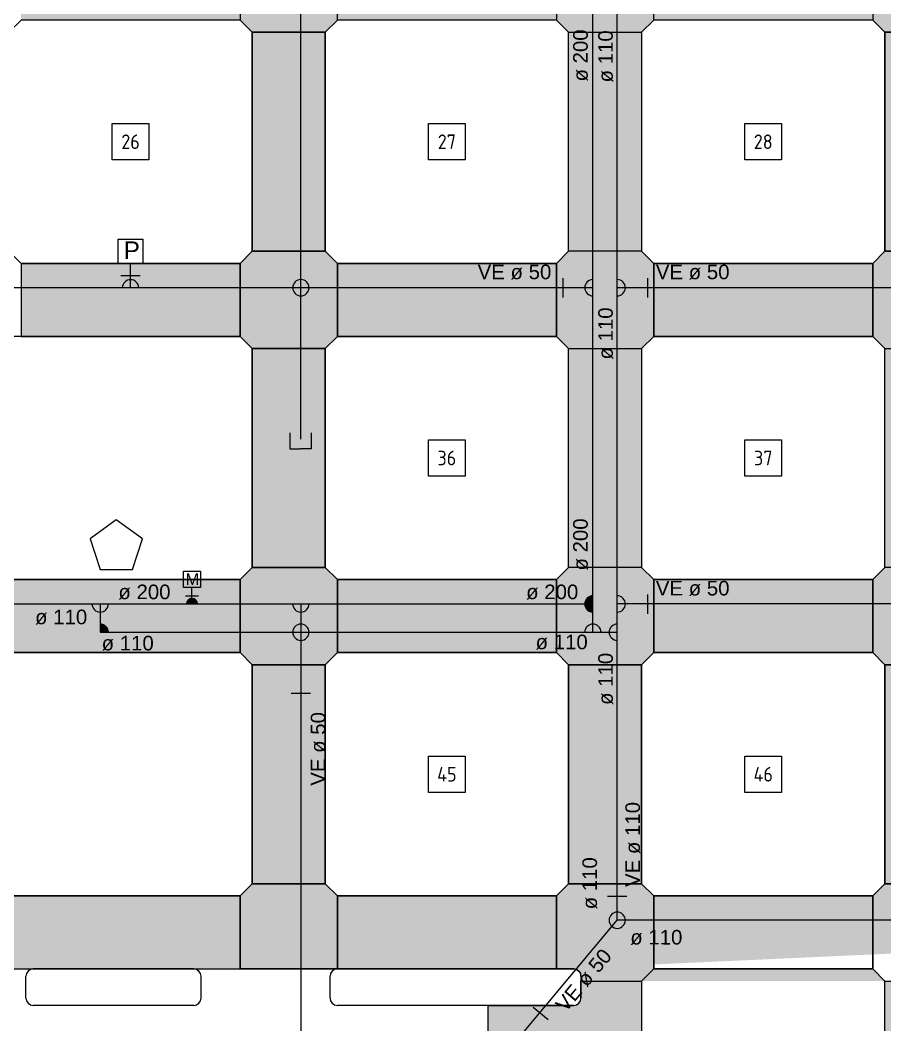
# Model space of a CAD drawing. Extents: x -48 to 13651, y -112 to 3468.
# Drawn here: x 10711.2 to 11066.6, y 1446.1 to 1859.1 of the extents above; entities that cross this region are included whole.
import ezdxf
from ezdxf.enums import TextEntityAlignment as Align

# ---------------------------------------------------------------- set-up
doc = ezdxf.new("R2010")
doc.units = 0
doc.header["$LTSCALE"] = 6
doc.header["$MEASUREMENT"] = 0
for name, color, linetype in [('01', 1, 'CONTINUOUS'), ('02', 2, 'CONTINUOUS'), ('A110', 170, 'CONTINUOUS'), ('Caño 50mm', 1, 'CONTINUOUS'), ('Caño200mm', 6, 'CONTINUOUS'), ('llaves', 3, 'CONTINUOUS'), ('MANZANAS', 7, 'CONTINUOUS'), ('NOMENCLATURA CAÑOS', 3, 'CONTINUOUS'), ('NUMERO-MANZANA', 4, 'CONTINUOUS'), ('Pavimento', 253, 'CONTINUOUS'), ('RED', 200, 'CONTINUOUS'), ('RED SEC', 150, 'CONTINUOUS')]:
    doc.layers.add(name, color=color, linetype=linetype)
doc.styles.add('DATOS', font='arial.ttf')
doc.styles.add('GEOSLAB703LTBT', font='isocp.shx', dxfattribs={"width": 0.9, "height": 8})

msp = doc.modelspace()

# ---------------------------------------------------------------- hatches: boundary and pattern name
at = {"layer": 'Pavimento'}
h = msp.add_hatch(color=256, dxfattribs=at)
h.paths.add_polyline_path([(10806.57460517155, 2024.145312384604), (10836.57460517155, 2024.145312384604), (10836.57460517155, 2114.145312384604), (10806.57460517155, 2114.145312384604)])
h.paths.add_polyline_path([(10806.57460517156, 1894.145312384607), (10836.57460517155, 1894.145312384607), (10836.57460517155, 1984.145312384602), (10806.57460517156, 1984.145312384602)])
h.paths.add_polyline_path([(10806.57460517156, 1764.145312384606), (10836.57460517155, 1764.145312384606), (10836.57460517155, 1854.145312384604), (10806.57460517156, 1854.145312384604)])
h.paths.add_polyline_path([(10806.57460517156, 1634.145312384608), (10836.57460517156, 1634.145312384608), (10836.57460517156, 1724.145312384606), (10806.57460517156, 1724.145312384606)])
h.paths.add_polyline_path([(10806.57460517156, 1504.145312384607), (10836.57460517155, 1504.145312384607), (10836.57460517155, 1594.145312384607), (10806.57460517156, 1594.145312384607)])
h = msp.add_hatch(color=256, dxfattribs=at)
h.paths.add_polyline_path([(10966.57460517155, 2024.145312384604), (10936.57460517155, 2024.145312384604), (10936.57460517155, 2114.145312384604), (10966.57460517155, 2114.145312384604)])
h.paths.add_polyline_path([(10966.57460517155, 1894.145312384607), (10936.57460517155, 1894.145312384607), (10936.57460517155, 1984.145312384604), (10966.57460517155, 1984.145312384604)])
h.paths.add_polyline_path([(10966.57460517155, 1764.145312384606), (10936.57460517155, 1764.145312384606), (10936.57460517155, 1854.145312384604), (10966.57460517155, 1854.145312384604)])
h.paths.add_polyline_path([(10966.57460517155, 1634.145312384608), (10936.57460517155, 1634.145312384608), (10936.57460517155, 1724.145312384604), (10966.57460517155, 1724.145312384604)])
h.paths.add_polyline_path([(10936.57460517156, 1504.145312384607), (10966.57460517155, 1504.145312384607), (10966.57460517155, 1594.145312384604), (10936.57460517156, 1594.145312384604)])
h = msp.add_hatch(color=256, dxfattribs=at)
h.paths.add_polyline_path([(11066.57460517156, 1114.145312384607), (11096.57460517156, 1114.145312384607), (11096.57460517156, 1204.145312384607), (11066.57460517156, 1204.145312384607)])
h.paths.add_polyline_path([(11066.57460517156, 1244.145312384607), (11096.57460517155, 1244.145312384607), (11096.57460517155, 1334.145312384604), (11066.57460517156, 1334.145312384604)])
h.paths.add_polyline_path([(11066.57460517156, 1374.145312384607), (11096.57460517155, 1374.145312384607), (11096.57460517155, 1464.145312384604), (11066.57460517156, 1464.145312384604)])
h.paths.add_polyline_path([(11066.57460517155, 1504.145312384604), (11096.57460517156, 1504.145312384604), (11096.57460517156, 1594.145312384607), (11066.57460517155, 1594.145312384607)])
h.paths.add_polyline_path([(11066.57460517156, 1634.145312384607), (11096.57460517155, 1634.145312384607), (11096.57460517155, 1724.145312384604), (11066.57460517156, 1724.145312384604)])
h.paths.add_polyline_path([(11066.57460517155, 1764.145312384605), (11096.57460517156, 1764.145312384605), (11096.57460517156, 1854.145312384607), (11066.57460517155, 1854.145312384607)])
h.paths.add_polyline_path([(11066.57460517155, 1894.145312384607), (11096.57460517155, 1894.145312384607), (11096.57460517155, 1984.145312384603), (11066.57460517155, 1984.145312384603)])
h.paths.add_polyline_path([(11066.57460517155, 2024.145312384604), (11096.57460517155, 2024.145312384604), (11096.57460517155, 2114.145312384604), (11066.57460517155, 2114.145312384604)])
h = msp.add_hatch(color=256, dxfattribs=at)
h.paths.add_polyline_path([(10711.57460517155, 1859.145312384606), (10801.57460517155, 1859.145312384606), (10801.57460517155, 1889.145312384606), (10711.57460517155, 1889.145312384607)])
h.paths.add_polyline_path([(10841.57460517156, 1859.145312384607), (10841.57460517156, 1889.145312384607), (10836.57460517156, 1894.145312384607), (10806.57460517156, 1894.145312384607), (10801.57460517156, 1889.145312384607), (10801.57460517156, 1859.145312384607), (10806.57460517156, 1854.145312384607), (10836.57460517156, 1854.145312384607)])
h.paths.add_polyline_path([(10841.57460517155, 1859.145312384606), (10931.57460517155, 1859.145312384606), (10931.57460517155, 1889.145312384606), (10841.57460517155, 1889.145312384606)])
h.paths.add_polyline_path([(10971.57460517155, 1859.145312384607), (10971.57460517155, 1889.145312384607), (10966.57460517155, 1894.145312384607), (10936.57460517155, 1894.145312384607), (10931.57460517155, 1889.145312384607), (10931.57460517155, 1859.145312384607), (10936.57460517155, 1854.145312384607), (10966.57460517155, 1854.145312384607)])
h.paths.add_polyline_path([(10971.57460517155, 1859.145312384606), (11061.57460517155, 1859.145312384606), (11061.57460517155, 1889.145312384606), (10971.57460517155, 1889.145312384606)])
h.paths.add_polyline_path([(11101.57460517155, 1859.145312384607), (11101.57460517155, 1889.145312384607), (11096.57460517155, 1894.145312384607), (11066.57460517155, 1894.145312384607), (11061.57460517155, 1889.145312384606), (11061.57460517155, 1859.145312384607), (11066.57460517155, 1854.145312384607), (11096.57460517155, 1854.145312384607)])
h.paths.add_polyline_path([(11101.57460517155, 1859.145312384605), (11191.57460517155, 1859.145312384605), (11191.57460517155, 1889.145312384605), (11101.57460517155, 1889.145312384606)])
h.paths.add_polyline_path([(11231.57460517155, 1859.145312384607), (11231.57460517155, 1889.145312384607), (11226.57460517155, 1894.145312384607), (11196.57460517155, 1894.145312384607), (11191.57460517155, 1889.145312384607), (11191.57460517155, 1859.145312384607), (11196.57460517155, 1854.145312384607), (11226.57460517155, 1854.145312384607)])
h.paths.add_polyline_path([(11231.57460517155, 1859.145312384606), (11321.57460517155, 1859.145312384606), (11321.57460517155, 1889.145312384606), (11231.57460517155, 1889.145312384606)])
h.paths.add_polyline_path([(11361.57460517155, 1859.145312384607), (11361.57460517155, 1889.145312384607), (11356.57460517155, 1894.145312384607), (11326.57460517155, 1894.145312384607), (11321.57460517155, 1889.145312384606), (11321.57460517155, 1859.145312384607), (11326.57460517155, 1854.145312384607), (11356.57460517155, 1854.145312384607)])
h.paths.add_polyline_path([(11361.57460517155, 1859.145312384605), (11451.57460517155, 1859.145312384605), (11451.57460517155, 1889.145312384605), (11361.57460517155, 1889.145312384606)])
h.paths.add_polyline_path([(11491.57460517155, 1859.145312384607), (11491.57460517155, 1889.145312384607), (11486.57460517155, 1894.145312384607), (11456.57460517155, 1894.145312384607), (11451.57460517155, 1889.145312384606), (11451.57460517155, 1859.145312384607), (11456.57460517155, 1854.145312384607), (11486.57460517155, 1854.145312384607)])
h.paths.add_polyline_path([(11491.57460517155, 1859.145312384605), (11581.57460517155, 1859.145312384605), (11581.57460517155, 1889.145312384605), (11491.57460517155, 1889.145312384606)])
h.paths.add_polyline_path([(11621.57460517156, 1859.145312384607), (11621.57460517156, 1889.145312384607), (11616.57460517156, 1894.145312384607), (11586.57460517156, 1894.145312384607), (11581.57460517156, 1889.145312384606), (11581.57460517156, 1859.145312384607), (11586.57460517156, 1854.145312384607), (11616.57460517156, 1854.145312384607)])
h = msp.add_hatch(color=256, dxfattribs=at)
h.paths.add_polyline_path([(11621.57460517156, 1729.145312384605), (11621.57460517156, 1759.145312384606), (11616.57460517156, 1764.145312384606), (11586.57460517156, 1764.145312384606), (11581.57460517156, 1759.145312384605), (11581.57460517156, 1729.145312384606), (11586.57460517156, 1724.145312384606), (11616.57460517156, 1724.145312384605)])
h.paths.add_polyline_path([(11491.57460517155, 1729.145312384604), (11581.57460517155, 1729.145312384604), (11581.57460517155, 1759.145312384604), (11491.57460517155, 1759.145312384604)])
h.paths.add_polyline_path([(11491.57460517155, 1729.145312384605), (11491.57460517155, 1759.145312384606), (11486.57460517155, 1764.145312384606), (11456.57460517155, 1764.145312384606), (11451.57460517155, 1759.145312384605), (11451.57460517155, 1729.145312384606), (11456.57460517155, 1724.145312384606), (11486.57460517155, 1724.145312384605)])
h.paths.add_polyline_path([(11361.57460517155, 1729.145312384604), (11451.57460517155, 1729.145312384604), (11451.57460517155, 1759.145312384604), (11361.57460517155, 1759.145312384604)])
h.paths.add_polyline_path([(11361.57460517155, 1729.145312384605), (11361.57460517155, 1759.145312384606), (11356.57460517155, 1764.145312384606), (11326.57460517155, 1764.145312384606), (11321.57460517155, 1759.145312384605), (11321.57460517155, 1729.145312384606), (11326.57460517155, 1724.145312384606), (11356.57460517155, 1724.145312384605)])
h.paths.add_polyline_path([(11231.57460517155, 1729.145312384604), (11321.57460517155, 1729.145312384604), (11321.57460517155, 1759.145312384604), (11231.57460517155, 1759.145312384605)])
h.paths.add_polyline_path([(11231.57460517155, 1729.145312384606), (11231.57460517155, 1759.145312384606), (11226.57460517155, 1764.145312384606), (11196.57460517155, 1764.145312384606), (11191.57460517155, 1759.145312384605), (11191.57460517155, 1729.145312384606), (11196.57460517155, 1724.145312384606), (11226.57460517155, 1724.145312384606)])
h.paths.add_polyline_path([(11101.57460517155, 1729.145312384604), (11191.57460517155, 1729.145312384604), (11191.57460517155, 1759.145312384604), (11101.57460517155, 1759.145312384604)])
h.paths.add_polyline_path([(11101.57460517155, 1729.145312384605), (11101.57460517155, 1759.145312384606), (11096.57460517155, 1764.145312384606), (11066.57460517155, 1764.145312384606), (11061.57460517155, 1759.145312384605), (11061.57460517155, 1729.145312384606), (11066.57460517155, 1724.145312384606), (11096.57460517155, 1724.145312384605)])
h.paths.add_polyline_path([(10971.57460517155, 1729.145312384604), (11061.57460517155, 1729.145312384604), (11061.57460517155, 1759.145312384604), (10971.57460517155, 1759.145312384605)])
h.paths.add_polyline_path([(10971.57460517155, 1729.145312384606), (10971.57460517155, 1759.145312384606), (10966.57460517155, 1764.145312384606), (10936.57460517155, 1764.145312384606), (10931.57460517155, 1759.145312384605), (10931.57460517155, 1729.145312384606), (10936.57460517155, 1724.145312384606), (10966.57460517155, 1724.145312384606)])
h.paths.add_polyline_path([(10841.57460517155, 1729.145312384604), (10931.57460517155, 1729.145312384604), (10931.57460517155, 1759.145312384604), (10841.57460517155, 1759.145312384605)])
h.paths.add_polyline_path([(10841.57460517156, 1729.145312384606), (10841.57460517156, 1759.145312384606), (10836.57460517156, 1764.145312384606), (10806.57460517156, 1764.145312384606), (10801.57460517156, 1759.145312384605), (10801.57460517156, 1729.145312384606), (10806.57460517156, 1724.145312384606), (10836.57460517156, 1724.145312384606)])
h.paths.add_polyline_path([(10711.57460517155, 1729.145312384605), (10801.57460517155, 1729.145312384605), (10801.57460517155, 1759.145312384605), (10711.57460517155, 1759.145312384605)])
h = msp.add_hatch(color=256, dxfattribs=at)
h.paths.add_polyline_path([(10581.57460517155, 1599.145312384605), (10801.57460517156, 1599.145312384606), (10801.57460517156, 1629.145312384606), (10581.57460517155, 1629.145312384605)])
h.paths.add_polyline_path([(10841.57460517156, 1599.145312384607), (10841.57460517156, 1629.145312384608), (10836.57460517156, 1634.145312384608), (10806.57460517156, 1634.145312384608), (10801.57460517156, 1629.145312384607), (10801.57460517156, 1599.145312384608), (10806.57460517156, 1594.145312384608), (10836.57460517156, 1594.145312384607)])
h.paths.add_polyline_path([(10841.57460517156, 1599.145312384606), (10931.57460517156, 1599.145312384606), (10931.57460517156, 1629.145312384606), (10841.57460517156, 1629.145312384606)])
h.paths.add_polyline_path([(10971.57460517156, 1599.145312384607), (10971.57460517156, 1629.145312384608), (10966.57460517156, 1634.145312384608), (10936.57460517156, 1634.145312384608), (10931.57460517156, 1629.145312384607), (10931.57460517156, 1599.145312384608), (10936.57460517156, 1594.145312384608), (10966.57460517156, 1594.145312384607)])
h.paths.add_polyline_path([(10971.57460517155, 1599.145312384606), (11061.57460517155, 1599.145312384606), (11061.57460517155, 1629.145312384606), (10971.57460517155, 1629.145312384606)])
h.paths.add_polyline_path([(11101.57460517156, 1599.145312384607), (11101.57460517156, 1629.145312384607), (11096.57460517156, 1634.145312384607), (11066.57460517156, 1634.145312384607), (11061.57460517156, 1629.145312384606), (11061.57460517156, 1599.145312384607), (11066.57460517156, 1594.145312384607), (11096.57460517156, 1594.145312384607)])
h.paths.add_polyline_path([(11101.57460517155, 1599.145312384605), (11191.57460517155, 1599.145312384605), (11191.57460517155, 1629.145312384605), (11101.57460517155, 1629.145312384606)])
h.paths.add_polyline_path([(11231.57460517156, 1599.145312384607), (11231.57460517156, 1629.145312384608), (11226.57460517156, 1634.145312384608), (11196.57460517156, 1634.145312384608), (11191.57460517156, 1629.145312384607), (11191.57460517156, 1599.145312384608), (11196.57460517156, 1594.145312384608), (11226.57460517156, 1594.145312384607)])
h.paths.add_polyline_path([(11231.57460517155, 1599.145312384606), (11321.57460517155, 1599.145312384606), (11321.57460517155, 1629.145312384606), (11231.57460517155, 1629.145312384606)])
h.paths.add_polyline_path([(11361.57460517156, 1599.145312384607), (11361.57460517156, 1629.145312384607), (11356.57460517156, 1634.145312384607), (11326.57460517156, 1634.145312384607), (11321.57460517156, 1629.145312384606), (11321.57460517156, 1599.145312384607), (11326.57460517156, 1594.145312384607), (11356.57460517156, 1594.145312384607)])
h.paths.add_polyline_path([(11361.57460517155, 1599.145312384605), (11451.57460517155, 1599.145312384605), (11451.57460517155, 1629.145312384605), (11361.57460517155, 1629.145312384606)])
h.paths.add_polyline_path([(11491.57460517156, 1599.145312384607), (11491.57460517156, 1629.145312384607), (11486.57460517156, 1634.145312384607), (11456.57460517156, 1634.145312384607), (11451.57460517156, 1629.145312384606), (11451.57460517156, 1599.145312384607), (11456.57460517156, 1594.145312384607), (11486.57460517156, 1594.145312384607)])
h.paths.add_polyline_path([(11491.57460517155, 1599.145312384605), (11581.57460517155, 1599.145312384605), (11581.57460517155, 1629.145312384605), (11491.57460517155, 1629.145312384606)])
h.paths.add_polyline_path([(11621.57460517156, 1599.145312384607), (11621.57460517156, 1629.145312384607), (11616.57460517156, 1634.145312384607), (11586.57460517156, 1634.145312384607), (11581.57460517156, 1629.145312384606), (11581.57460517156, 1599.145312384607), (11586.57460517156, 1594.145312384607), (11616.57460517156, 1594.145312384607)])
h.paths.add_polyline_path([(11621.57460517156, 1599.145312384605), (11711.57460517156, 1599.145312384605), (11711.57460517156, 1629.145312384605), (11621.57460517156, 1629.145312384606)])
h.paths.add_polyline_path([(11751.57460517156, 1599.145312384606), (11751.57460517156, 1629.145312384606), (11746.57460517156, 1634.145312384606), (11716.57460517156, 1634.145312384606), (11711.57460517156, 1629.145312384605), (11711.57460517156, 1599.145312384606), (11716.57460517156, 1594.145312384606), (11746.57460517156, 1594.145312384606)])
h = msp.add_hatch(color=256, dxfattribs=at)
h.paths.add_polyline_path([(11620.11784306626, 1500.602074489901), (11616.57460517156, 1504.145312384607), (11586.57460517156, 1504.145312384607), (11581.57460517156, 1499.145312384606), (11581.57460517156, 1469.145312384607), (11585.39577983098, 1464.286261981858), (11611.2732846767, 1464.145312384607)])
edge = h.paths.add_edge_path()
edge.add_line((10971.57460517155, 1499.145312384607), (10966.57460517155, 1504.145312384607))
edge.add_line((10966.57460517155, 1504.145312384607), (10936.57460517155, 1504.145312384607))
edge.add_line((10936.57460517155, 1504.145312384607), (10931.57460517155, 1499.145312384607))
edge.add_line((10931.57460517155, 1499.145312384607), (10931.57460517155, 1469.145312384605))
edge.add_line((10931.57460517155, 1469.145312384605), (10938.67460517155, 1469.145312384605))
edge.add_arc((10938.67460517155, 1466.145312384605), 3, 0, 90, ccw=False)
edge.add_line((10941.67460517155, 1466.145312384605), (10941.67460517155, 1464.145312384607))
edge.add_line((10941.67460517155, 1464.145312384607), (10966.57460517155, 1464.145312384607))
edge.add_line((10966.57460517155, 1464.145312384607), (10971.57460517155, 1469.145312384607))
edge.add_line((10971.57460517155, 1469.145312384607), (10971.57460517155, 1499.145312384607))
h.paths.add_polyline_path([(10841.57460517156, 1499.145312384607), (10836.57460517156, 1504.145312384607), (10806.57460517156, 1504.145312384607), (10801.57460517156, 1499.145312384607), (10801.57460517156, 1469.145312384606), (10841.57460517156, 1469.145312384604)])
h.paths.add_polyline_path([(10581.57460517155, 1469.145312384606), (10801.57460517155, 1469.145312384606), (10801.57460517155, 1499.145312384606), (10581.57460517155, 1499.145312384607)])
h.paths.add_polyline_path([(10581.57460517155, 1499.145312384608), (10576.57460517155, 1504.145312384608), (10546.57460517155, 1504.145312384608), (10541.57460517155, 1499.145312384607), (10541.57460517155, 1469.145312384604), (10581.57460517155, 1469.145312384604)])
h.paths.add_polyline_path([(10451.57460517155, 1469.145312384607), (10541.57460517155, 1469.145312384607), (10541.57460517155, 1499.145312384605), (10451.57460517155, 1499.145312384605)])
edge = h.paths.add_edge_path()
edge.add_line((10451.57460517155, 1469.145312384607), (10451.57460517155, 1499.145312384607))
edge.add_line((10451.57460517155, 1499.145312384607), (10446.57460517155, 1504.145312384607))
edge.add_line((10446.57460517155, 1504.145312384607), (10416.57460517155, 1504.145312384607))
edge.add_line((10416.57460517155, 1504.145312384607), (10411.57460517155, 1499.145312384607))
edge.add_line((10411.57460517155, 1499.145312384607), (10411.57460517155, 1469.145312384607))
h = msp.add_hatch(color=256, dxfattribs=at)
h.paths.add_polyline_path([(11491.57460517155, 1469.145312384605), (11581.57460517155, 1469.145312384605), (11581.57460517155, 1499.145312384605), (11491.57460517155, 1499.145312384606)], flags=16)
h.paths.add_polyline_path([(11491.57460517155, 1469.145312384607), (11491.57460517155, 1499.145312384607), (11486.57460517155, 1504.145312384607), (11456.57460517155, 1504.145312384607), (11451.57460517155, 1499.145312384606), (11451.57460517155, 1469.145312384607), (11456.57460517155, 1464.145312384607), (11486.57460517155, 1464.145312384607)], flags=16)
h.paths.add_polyline_path([(11361.57460517155, 1469.145312384605), (11451.57460517155, 1469.145312384605), (11451.57460517155, 1499.145312384605), (11361.57460517155, 1499.145312384606)], flags=16)
h.paths.add_polyline_path([(11361.57460517155, 1469.145312384607), (11361.57460517155, 1499.145312384607), (11356.57460517155, 1504.145312384607), (11326.57460517155, 1504.145312384607), (11321.57460517155, 1499.145312384606), (11321.57460517155, 1469.145312384607), (11326.57460517155, 1464.145312384607), (11356.57460517155, 1464.145312384607)], flags=16)
h.paths.add_polyline_path([(11231.57460517155, 1469.145312384606), (11321.57460517155, 1469.145312384606), (11321.57460517155, 1499.145312384606), (11231.57460517155, 1499.145312384606)], flags=16)
h.paths.add_polyline_path([(11231.57460517155, 1469.145312384607), (11231.57460517155, 1499.145312384607), (11226.57460517155, 1504.145312384607), (11196.57460517155, 1504.145312384607), (11191.57460517155, 1499.145312384607), (11191.57460517155, 1469.145312384607), (11196.57460517155, 1464.145312384607), (11226.57460517155, 1464.145312384607)], flags=16)
h.paths.add_polyline_path([(11101.57460517155, 1469.145312384605), (11191.57460517155, 1469.145312384605), (11191.57460517155, 1499.145312384605), (11101.57460517155, 1499.145312384606)], flags=16)
h.paths.add_polyline_path([(11101.57460517155, 1469.145312384607), (11101.57460517155, 1499.145312384607), (11096.57460517155, 1504.145312384607), (11066.57460517155, 1504.145312384607), (11061.57460517155, 1499.145312384606), (11061.57460517155, 1469.145312384607), (11066.57460517155, 1464.145312384607), (11096.57460517155, 1464.145312384607)], flags=16)
h.paths.add_polyline_path([(10971.57460517155, 1469.145312384606), (11061.57460517155, 1469.145312384606), (11061.57460517155, 1499.145312384606), (10971.57460517155, 1499.145312384606)], flags=17)
h.paths.add_polyline_path([(10841.57460517155, 1469.145312384606), (10931.57460517155, 1469.145312384606), (10931.57460517155, 1499.145312384606), (10841.57460517155, 1499.145312384606)])
edge = h.paths.add_edge_path()
edge.add_line((11620.11784306626, 1500.602074489901), (11616.57460517156, 1504.145312384607))
edge.add_line((11616.57460517156, 1504.145312384607), (11586.57460517156, 1504.145312384607))
edge.add_line((11586.57460517156, 1504.145312384607), (11581.57460517156, 1499.145312384606))
edge.add_line((11581.57460517156, 1499.145312384606), (11581.57460517156, 1469.145312384607))
edge.add_line((11581.57460517156, 1469.145312384607), (11585.39577983098, 1464.286261981858))
edge.add_line((11585.39577983098, 1464.286261981858), (11611.2732846767, 1464.145312384607))
edge.add_line((10941.67460517155, 1464.145312384607), (10966.57460517155, 1464.145312384607))
edge.add_line((10966.57460517155, 1464.145312384607), (10971.57460517155, 1469.145312384607))
edge.add_line((10971.57460517155, 1469.145312384607), (10971.57460517155, 1499.145312384607))
edge.add_line((10971.57460517155, 1499.145312384607), (10966.57460517155, 1504.145312384607))
edge.add_line((10966.57460517155, 1504.145312384607), (10936.57460517155, 1504.145312384607))
edge.add_line((10936.57460517155, 1504.145312384607), (10931.57460517155, 1499.145312384607))
edge.add_line((10931.57460517155, 1499.145312384607), (10931.57460517155, 1469.145312384607))
h = msp.add_hatch(color=256, dxfattribs=at)
edge = h.paths.add_edge_path()
edge.add_line((10925.17460517155, 1434.145312384604), (10908.57460517155, 1434.145312384605))
edge.add_line((10908.57460517155, 1434.145312384605), (10903.57460517155, 1439.145312384605))
edge.add_line((10903.57460517155, 1439.145312384605), (10903.57460517155, 1454.145312384604))
edge.add_line((10903.57460517155, 1454.145312384604), (10938.67460517155, 1454.145312384605))
edge.add_arc((10938.67460517155, 1457.145312384605), 3, 270, 360)
edge.add_line((10941.67460517155, 1457.145312384605), (10941.67460517155, 1464.145312384607))
edge.add_line((10941.67460517155, 1464.145312384607), (10966.57460517155, 1464.145312384604))
edge.add_line((10966.57460517155, 1464.145312384604), (10966.57460517155, 1374.145312384604))
edge.add_line((10966.57460517155, 1374.145312384604), (10941.67460517155, 1374.145312384604))
edge.add_line((10941.67460517155, 1374.145312384604), (10941.67460517155, 1436.145312384604))
edge.add_arc((10938.67460517155, 1436.145312384604), 3, 0, 90)
edge.add_line((10938.67460517155, 1439.145312384604), (10928.17460517155, 1439.145312384605))
edge.add_arc((10928.17460517155, 1436.145312384605), 2.999999999999773, 90, 180.0000000000043)
edge.add_line((10925.17460517155, 1436.145312384605), (10925.17460517155, 1434.145312384604))
edge.add_line((10925.17460517155, 1434.145312384604), (10908.57460517155, 1434.145312384604))
edge.add_line((10908.57460517155, 1434.145312384604), (10925.17460517155, 1434.145312384604))
at = {"layer": 'RED SEC'}
h = msp.add_hatch(color=256, dxfattribs=at)
edge = h.paths.add_edge_path()
edge.add_line((10753.22320457509, 1749.092031668498), (10759.92600576802, 1749.092031668498))
edge.add_arc((10756.57460517155, 1749.092031668498), 3.351400596468011, 360, 540)
h = msp.add_hatch(color=256, dxfattribs=at)
edge = h.paths.add_edge_path()
edge.add_line((10826.57460517155, 1752.496712981072), (10826.57460517155, 1745.793911788136))
edge.add_arc((10826.57460517155, 1749.145312384604), 3.351400596468011, 89.99999999993781, 269.9999999999378, ccw=False)
h = msp.add_hatch(color=256, dxfattribs=at)
edge = h.paths.add_edge_path()
edge.add_line((10826.57460517155, 1752.496712981072), (10826.57460517155, 1745.793911788136))
edge.add_arc((10826.57460517155, 1749.145312384604), 3.351400596468011, 270.0000000000622, 450.0000000000622)
h = msp.add_hatch(color=256, dxfattribs=at)
edge = h.paths.add_edge_path()
edge.add_line((10946.57460517155, 1752.496712981071), (10946.57460517155, 1745.793911788135))
edge.add_arc((10946.57460517155, 1749.145312384603), 3.351400596468011, 89.99999999993781, 269.9999999999378, ccw=False)
h = msp.add_hatch(color=256, dxfattribs=at)
edge = h.paths.add_edge_path()
edge.add_line((10956.57460517155, 1752.496712981072), (10956.57460517156, 1745.793911788136))
edge.add_arc((10956.57460517155, 1749.145312384604), 3.351400596468011, 270.0000000000622, 450.0000000000622)
h = msp.add_hatch(color=256, dxfattribs=at)
edge = h.paths.add_edge_path()
edge.add_line((10747.44713552373, 1619.145312384608), (10740.7443343308, 1619.1453123846))
edge.add_arc((10744.09573492726, 1619.145312384604), 3.351400596468011, 180.0000000000622, 360.0000000000622)
h = msp.add_hatch(color=256, dxfattribs=at)
edge = h.paths.add_edge_path()
edge.add_line((10779.54955504545, 1619.145312384604), (10784.07394585068, 1619.145312384604))
edge.add_arc((10781.81175044806, 1619.145312384604), 2.262195402615907, 360, 540)
h = msp.add_hatch(color=256, dxfattribs=at)
edge = h.paths.add_edge_path()
edge.add_line((10829.92600576802, 1619.145312384608), (10823.22320457509, 1619.1453123846))
edge.add_arc((10826.57460517155, 1619.145312384604), 3.351400596468011, 180.0000000000622, 360.0000000000622)
h = msp.add_hatch(color=256, dxfattribs=at)
edge = h.paths.add_edge_path()
edge.add_line((10943.22320457508, 1619.145312384603), (10946.57460517155, 1619.145312384603))
edge.add_line((10946.57460517155, 1619.145312384603), (10946.57460517156, 1622.49671298107))
edge.add_arc((10946.57460517155, 1619.145312384602), 3.351400596468011, 90, 180.0000000000428)
h = msp.add_hatch(color=256, dxfattribs=at)
edge = h.paths.add_edge_path()
edge.add_line((10943.22320457508, 1619.145312384604), (10946.57460517155, 1619.145312384604))
edge.add_line((10946.57460517155, 1619.145312384604), (10946.57460517156, 1615.793911788137))
edge.add_arc((10946.57460517155, 1619.145312384605), 3.351400596468011, 179.9999999999572, 270, ccw=False)
h = msp.add_hatch(color=256, dxfattribs=at)
edge = h.paths.add_edge_path()
edge.add_line((10956.57460517155, 1622.496712981071), (10956.57460517156, 1615.793911788135))
edge.add_arc((10956.57460517155, 1619.145312384603), 3.351400596468011, 270.0000000000622, 450.0000000000622)
h = msp.add_hatch(color=256, dxfattribs=at)
edge = h.paths.add_edge_path()
edge.add_line((10744.09573492726, 1607.532296739036), (10747.44713552373, 1607.532296739036))
edge.add_arc((10744.09573492726, 1607.532296739036), 3.351400596468011, 359.9999999999378, 450)
edge.add_line((10744.09573492726, 1610.883697335504), (10744.09573492726, 1607.532296739036))
h = msp.add_hatch(color=256, dxfattribs=at)
edge = h.paths.add_edge_path()
edge.add_line((10826.57460517156, 1610.883697335504), (10826.57460517155, 1604.180896142568))
edge.add_arc((10826.57460517155, 1607.532296739036), 3.351400596468011, 89.99999999993781, 269.9999999999378, ccw=False)
h = msp.add_hatch(color=256, dxfattribs=at)
edge = h.paths.add_edge_path()
edge.add_line((10826.57460517155, 1610.883697335504), (10826.57460517156, 1604.180896142568))
edge.add_arc((10826.57460517155, 1607.532296739036), 3.351400596468011, 270.0000000000622, 450.0000000000622)
h = msp.add_hatch(color=256, dxfattribs=at)
edge = h.paths.add_edge_path()
edge.add_line((10949.92600576802, 1607.532296739031), (10943.22320457508, 1607.532296739038))
edge.add_arc((10946.57460517155, 1607.532296739035), 3.351400596468011, -6.218670023372397e-11, 179.9999999999378, ccw=False)
h = msp.add_hatch(color=256, dxfattribs=at)
edge = h.paths.add_edge_path()
edge.add_line((10956.57460517156, 1610.883697335504), (10956.57460517155, 1604.180896142568))
edge.add_arc((10956.57460517155, 1607.532296739036), 3.351400596468011, 89.99999999993781, 269.9999999999378, ccw=False)
h = msp.add_hatch(color=256, dxfattribs=at)
edge = h.paths.add_edge_path()
edge.add_line((10956.57460517156, 1492.496712981069), (10956.57460517155, 1485.793911788133))
edge.add_arc((10956.57460517155, 1489.145312384601), 3.351400596468011, 89.99999999993781, 269.9999999999378, ccw=False)
h = msp.add_hatch(color=256, dxfattribs=at)
edge = h.paths.add_edge_path()
edge.add_line((10956.57460517155, 1492.496712981069), (10956.57460517156, 1485.793911788133))
edge.add_arc((10956.57460517155, 1489.145312384601), 3.351400596468011, 270.0000000000622, 450.0000000000622)

# ---------------------------------------------------------------- linework, layer by layer
at = {"layer": '01'}
msp.add_lwpolyline([(10751.46633913263, 1769.148999093442), (10761.68287121048, 1769.148999093442), (10761.68287121048, 1759.11295884781), (10751.46633913263, 1759.11295884781)], close=True, dxfattribs=at)
msp.add_lwpolyline([(10756.57460517155, 1749.092031668498), (10756.57460517155, 1759.11295884781)], dxfattribs=at)
at = {"layer": 'A110'}
for p, q in [((10956.57460517155, 1489.145312384601), (10956.57460517155, 1924.112884259284)), ((10566.57460517155, 1619.145312384604), (10744.09573492726, 1619.145312384604)), ((10744.09573492726, 1619.145312384604), (10744.09573492726, 1607.532296739036)), ((10744.09573492726, 1607.532296739036), (10956.57460517155, 1607.532296739036)), ((11463.12137578338, 1489.145312384604), (10956.57460517155, 1489.145312384601))]:
    msp.add_line(p, q, dxfattribs=at)
at = {"layer": 'Caño 50mm'}
for p, q in [((10826.57460517155, 1686.941411050706), (10826.57460517153, 2139.145312384604)), ((10946.57460517155, 1749.145312384604), (10566.57460517155, 1749.145312384604)), ((11606.57460517155, 1749.145312384604), (10956.57460517155, 1749.145312384604)), ((10826.57460517155, 1619.145312384604), (10826.57460517155, 1238.29381664973)), ((11611.75510220889, 1619.145312384604), (10956.57460517155, 1619.145312384603)), ((10917.65740781671, 1442.589595256057), (10956.57460517155, 1489.145312384601))]:
    msp.add_line(p, q, dxfattribs=at)
msp.add_lwpolyline([(10750.71869719065, 1653.676966626761), (10740.00251914228, 1645.891207536946), (10744.09573492726, 1633.293584701407), (10757.34165945403, 1633.293584701407), (10761.43487523901, 1645.891207536946)], close=True, dxfattribs=at)
at = {"layer": 'Caño200mm'}
for p, q in [((10946.57460517155, 1607.532296739037), (10946.57460517155, 1873.128561079462)), ((10744.09573492726, 1619.145312384604), (10946.57460517155, 1619.145312384604))]:
    msp.add_line(p, q, dxfattribs=at)
at = {"layer": 'llaves'}
for p, q in [((10934.28686905573, 1753.100395459529), (10934.27180066999, 1745.083667877473)), ((10969.01461251013, 1753.100395459529), (10969.02968089587, 1745.083667877473)), ((10969.01461251013, 1623.100395459527), (10969.02968089587, 1615.083667877471))]:
    msp.add_line(p, q, dxfattribs=at)
for points in [[(10822.02598976491, 1689.483290242337), (10822.02598976491, 1682.929573010719), (10826.4003593877, 1682.929573010719)], [(10830.77472901049, 1689.483290242337), (10830.77472901049, 1682.929573010719), (10826.4003593877, 1682.929573010719)]]:
    msp.add_lwpolyline(points, dxfattribs=at)
at = {"layer": 'MANZANAS'}
for p, q in [((10711.57460517155, 1859.145312384604), (10706.57460517155, 1854.145312384604)), ((10801.57460517155, 1859.145312384604), (10711.57460517155, 1859.145312384604)), ((10806.57460517155, 1854.145312384604), (10801.57460517155, 1859.145312384604)), ((10841.57460517155, 1859.145312384604), (10836.57460517155, 1854.145312384604)), ((10931.57460517155, 1859.145312384604), (10841.57460517155, 1859.145312384604)), ((10931.57460517155, 1859.145312384604), (10936.57460517155, 1854.145312384604)), ((10966.57460517155, 1854.145312384604), (10971.57460517155, 1859.145312384604)), ((11061.57460517155, 1859.145312384604), (10971.57460517155, 1859.145312384604)), ((11061.57460517155, 1859.145312384604), (11066.57460517155, 1854.145312384604)), ((10806.57460517155, 1764.145312384604), (10806.57460517155, 1854.145312384604)), ((10836.57460517155, 1854.145312384604), (10836.57460517155, 1764.145312384605)), ((10936.57460517155, 1764.145312384604), (10936.57460517155, 1854.145312384604)), ((10966.57460517155, 1854.145312384604), (10966.57460517155, 1764.145312384604)), ((11066.57460517155, 1764.145312384605), (11066.57460517155, 1854.145312384604)), ((10711.57460517155, 1759.145312384605), (10706.57460517155, 1764.145312384605)), ((10801.57460517155, 1759.145312384604), (10806.57460517155, 1764.145312384604)), ((10836.57460517155, 1764.145312384605), (10841.57460517155, 1759.145312384605)), ((10931.57460517155, 1759.145312384604), (10936.57460517155, 1764.145312384604)), ((10966.57460517155, 1764.145312384604), (10971.57460517155, 1759.145312384604)), ((11066.57460517155, 1764.145312384605), (11061.57460517155, 1759.145312384605)), ((10711.57460517155, 1759.145312384605), (10801.57460517155, 1759.145312384604)), ((10841.57460517155, 1759.145312384605), (10931.57460517155, 1759.145312384604)), ((10971.57460517155, 1759.145312384604), (11061.57460517155, 1759.145312384605)), ((10801.57460517155, 1729.145312384604), (10581.57460517155, 1729.145312384604)), ((10806.57460517155, 1724.145312384604), (10801.57460517155, 1729.145312384604)), ((10841.57460517155, 1729.145312384605), (10836.57460517155, 1724.145312384605)), ((10931.57460517155, 1729.145312384604), (10841.57460517155, 1729.145312384605)), ((10936.57460517155, 1724.145312384604), (10931.57460517155, 1729.145312384604)), ((10971.57460517155, 1729.145312384604), (10966.57460517155, 1724.145312384604)), ((11061.57460517155, 1729.145312384604), (10971.57460517155, 1729.145312384604)), ((11061.57460517155, 1729.145312384604), (11066.57460517155, 1724.145312384604)), ((10806.57460517155, 1634.145312384604), (10806.57460517155, 1724.145312384604)), ((10836.57460517155, 1724.145312384605), (10836.57460517155, 1634.145312384604)), ((10936.57460517155, 1634.145312384605), (10936.57460517155, 1724.145312384604)), ((10966.57460517155, 1724.145312384604), (10966.57460517155, 1634.145312384604)), ((11066.57460517155, 1634.145312384604), (11066.57460517155, 1724.145312384604)), ((10806.57460517155, 1634.145312384604), (10801.57460517155, 1629.145312384604)), ((10841.57460517155, 1629.145312384604), (10836.57460517155, 1634.145312384604)), ((10931.57460517155, 1629.145312384605), (10936.57460517155, 1634.145312384605)), ((10966.57460517155, 1634.145312384604), (10971.57460517155, 1629.145312384604)), ((11061.57460517155, 1629.145312384604), (11066.57460517155, 1634.145312384604)), ((10581.57460517155, 1629.145312384605), (10801.57460517155, 1629.145312384604)), ((10841.57460517155, 1629.145312384604), (10931.57460517155, 1629.145312384605)), ((10971.57460517155, 1629.145312384604), (11061.57460517155, 1629.145312384604)), ((10801.57460517155, 1599.145312384604), (10581.57460517155, 1599.145312384605)), ((10806.57460517155, 1594.145312384604), (10801.57460517155, 1599.145312384604)), ((10841.57460517155, 1599.145312384604), (10836.57460517155, 1594.145312384604)), ((10931.57460517155, 1599.145312384604), (10841.57460517155, 1599.145312384604)), ((10936.57460517155, 1594.145312384604), (10931.57460517155, 1599.145312384604)), ((10971.57460517155, 1599.145312384604), (10966.57460517155, 1594.145312384604)), ((11061.57460517155, 1599.145312384604), (10971.57460517155, 1599.145312384604)), ((11066.57460517155, 1594.145312384604), (11061.57460517155, 1599.145312384604)), ((10806.57460517155, 1504.145312384604), (10806.57460517155, 1594.145312384604)), ((10836.57460517155, 1594.145312384604), (10836.57460517155, 1504.145312384605)), ((10936.57460517155, 1504.145312384604), (10936.57460517155, 1594.145312384604)), ((10966.57460517155, 1594.145312384604), (10966.57460517155, 1504.145312384604)), ((11066.57460517155, 1504.145312384604), (11066.57460517155, 1594.145312384604)), ((10806.57460517155, 1504.145312384604), (10801.57460517155, 1499.145312384604)), ((10841.57460517155, 1499.145312384605), (10836.57460517155, 1504.145312384605)), ((10936.57460517155, 1504.145312384604), (10931.57460517155, 1499.145312384604)), ((10971.57460517155, 1499.145312384604), (10966.57460517155, 1504.145312384604)), ((11066.57460517155, 1504.145312384604), (11061.57460517155, 1499.145312384604)), ((10581.57460517155, 1499.145312384604), (10801.57460517155, 1499.145312384604)), ((10841.57460517155, 1499.145312384605), (10931.57460517155, 1499.145312384604)), ((10971.57460517155, 1499.145312384604), (11061.57460517155, 1499.145312384604)), ((10782.57460517155, 1469.145312384604), (10716.57460517155, 1469.145312384604)), ((10938.67460517155, 1469.145312384605), (10841.57460517155, 1469.145312384604)), ((10966.57460517155, 1464.145312384604), (10971.57460517155, 1469.145312384604)), ((11061.57460517155, 1469.145312384604), (10971.57460517155, 1469.145312384604)), ((11061.57460517155, 1469.145312384604), (11066.57460517155, 1464.145312384604)), ((10713.57460517155, 1457.145312384605), (10713.57460517155, 1466.145312384604)), ((10785.57460517155, 1457.145312384604), (10785.57460517155, 1466.145312384604)), ((10838.57460517155, 1457.145312384604), (10838.57460517155, 1466.145312384604)), ((10941.67460517155, 1466.145312384605), (10941.67460517155, 1457.145312384605)), ((10966.57460517155, 1464.145312384604), (10966.57460517155, 1374.145312384604)), ((11066.57460517155, 1374.145312384604), (11066.57460517155, 1464.145312384604)), ((10782.57460517155, 1454.145312384604), (10716.57460517155, 1454.145312384605)), ((10938.67460517155, 1454.145312384605), (10841.57460517155, 1454.145312384604))]:
    msp.add_line(p, q, dxfattribs=at)
for centre, start, end in [((10716.57460517155, 1466.145312384604), 90, 180), ((10782.57460517155, 1466.145312384604), 2.671665932429354e-13, 90), ((10841.57460517155, 1466.145312384604), 90, 180), ((10938.67460517155, 1466.145312384605), 359.9999999999999, 90), ((10716.57460517155, 1457.145312384605), 180, 270), ((10782.57460517155, 1457.145312384604), 270, 0), ((10841.57460517155, 1457.145312384604), 180, 270), ((10938.67460517155, 1457.145312384605), 270, 0)]:
    msp.add_arc(centre, 3, start, end, dxfattribs=at)
at = {"layer": 'NOMENCLATURA CAÑOS'}
for points in [[(10752.56623429983, 1754.102495258153), (10760.58297604328, 1754.102495258153)], [(10822.56623429983, 1582.424000207437), (10830.58297604328, 1582.424000207437)], [(10952.56623429983, 1498.988532178828), (10960.58297604328, 1498.988532178828)], [(10921.98991124229, 1453.411992305142), (10928.24411765887, 1448.396710630102)]]:
    msp.add_lwpolyline(points, dxfattribs=at)
at = {"layer": 'NUMERO-MANZANA'}
for points in [[(10749.07460517155, 1816.645312384604), (10764.07460517155, 1816.645312384604), (10764.07460517155, 1801.645312384604), (10749.07460517155, 1801.645312384604)], [(10879.07460517155, 1816.645312384604), (10894.07460517155, 1816.645312384604), (10894.07460517155, 1801.645312384604), (10879.07460517155, 1801.645312384604)], [(11009.07460517155, 1816.645312384604), (11024.07460517155, 1816.645312384604), (11024.07460517155, 1801.645312384604), (11009.07460517155, 1801.645312384604)], [(10879.07460517155, 1686.645312384604), (10894.07460517155, 1686.645312384604), (10894.07460517155, 1671.645312384604), (10879.07460517155, 1671.645312384604)], [(11009.07460517155, 1686.645312384604), (11024.07460517155, 1686.645312384604), (11024.07460517155, 1671.645312384604), (11009.07460517155, 1671.645312384604)], [(10879.07460517155, 1556.645312384604), (10894.07460517155, 1556.645312384604), (10894.07460517155, 1541.645312384604), (10879.07460517155, 1541.645312384604)], [(11009.07460517155, 1556.645312384604), (11024.07460517155, 1556.645312384604), (11024.07460517155, 1541.645312384604), (11009.07460517155, 1541.645312384604)]]:
    msp.add_lwpolyline(points, close=True, dxfattribs=at)
at = {"layer": 'Pavimento'}
for points in [[(10841.57460517156, 1859.145312384607), (10841.57460517156, 1889.145312384607), (10836.57460517156, 1894.145312384607), (10806.57460517156, 1894.145312384607), (10801.57460517156, 1889.145312384607), (10801.57460517156, 1859.145312384607), (10806.57460517156, 1854.145312384607), (10836.57460517156, 1854.145312384607), (10841.57460517156, 1859.145312384607)], [(10971.57460517155, 1859.145312384607), (10971.57460517155, 1889.145312384607), (10966.57460517155, 1894.145312384607), (10936.57460517155, 1894.145312384607), (10931.57460517155, 1889.145312384607), (10931.57460517155, 1859.145312384607), (10936.57460517155, 1854.145312384607), (10966.57460517155, 1854.145312384607), (10971.57460517155, 1859.145312384607)], [(11101.57460517155, 1859.145312384607), (11101.57460517155, 1889.145312384607), (11096.57460517155, 1894.145312384607), (11066.57460517155, 1894.145312384607), (11061.57460517155, 1889.145312384606), (11061.57460517155, 1859.145312384607), (11066.57460517155, 1854.145312384607), (11096.57460517155, 1854.145312384607), (11101.57460517155, 1859.145312384607)], [(10806.57460517156, 1764.145312384606), (10836.57460517155, 1764.145312384606), (10836.57460517155, 1854.145312384604), (10806.57460517156, 1854.145312384604)], [(10966.57460517155, 1764.145312384606), (10936.57460517155, 1764.145312384606), (10936.57460517155, 1854.145312384604), (10966.57460517155, 1854.145312384604)], [(11066.57460517155, 1764.145312384605), (11096.57460517156, 1764.145312384605), (11096.57460517156, 1854.145312384607), (11066.57460517155, 1854.145312384607)], [(10841.57460517156, 1729.145312384606), (10841.57460517156, 1759.145312384606), (10836.57460517156, 1764.145312384606), (10806.57460517156, 1764.145312384606), (10801.57460517156, 1759.145312384605), (10801.57460517156, 1729.145312384606), (10806.57460517156, 1724.145312384606), (10836.57460517156, 1724.145312384606), (10841.57460517156, 1729.145312384606)], [(10971.57460517155, 1729.145312384606), (10971.57460517155, 1759.145312384606), (10966.57460517155, 1764.145312384606), (10936.57460517155, 1764.145312384606), (10931.57460517155, 1759.145312384605), (10931.57460517155, 1729.145312384606), (10936.57460517155, 1724.145312384606), (10966.57460517155, 1724.145312384606), (10971.57460517155, 1729.145312384606)], [(11101.57460517155, 1729.145312384605), (11101.57460517155, 1759.145312384606), (11096.57460517155, 1764.145312384606), (11066.57460517155, 1764.145312384606), (11061.57460517155, 1759.145312384605), (11061.57460517155, 1729.145312384606), (11066.57460517155, 1724.145312384606), (11096.57460517155, 1724.145312384605), (11101.57460517155, 1729.145312384605)], [(10711.57460517155, 1729.145312384605), (10801.57460517155, 1729.145312384605), (10801.57460517155, 1759.145312384605), (10711.57460517155, 1759.145312384605)], [(10841.57460517155, 1729.145312384604), (10931.57460517155, 1729.145312384604), (10931.57460517155, 1759.145312384604), (10841.57460517155, 1759.145312384605)], [(10971.57460517155, 1729.145312384604), (11061.57460517155, 1729.145312384604), (11061.57460517155, 1759.145312384604), (10971.57460517155, 1759.145312384605)], [(10806.57460517156, 1634.145312384608), (10836.57460517156, 1634.145312384608), (10836.57460517156, 1724.145312384606), (10806.57460517156, 1724.145312384606)], [(10966.57460517155, 1634.145312384608), (10936.57460517155, 1634.145312384608), (10936.57460517155, 1724.145312384604), (10966.57460517155, 1724.145312384604)], [(10841.57460517156, 1599.145312384607), (10841.57460517156, 1629.145312384608), (10836.57460517156, 1634.145312384608), (10806.57460517156, 1634.145312384608), (10801.57460517156, 1629.145312384607), (10801.57460517156, 1599.145312384608), (10806.57460517156, 1594.145312384608), (10836.57460517156, 1594.145312384607), (10841.57460517156, 1599.145312384607)], [(10971.57460517156, 1599.145312384607), (10971.57460517156, 1629.145312384608), (10966.57460517156, 1634.145312384608), (10936.57460517156, 1634.145312384608), (10931.57460517156, 1629.145312384607), (10931.57460517156, 1599.145312384608), (10936.57460517156, 1594.145312384608), (10966.57460517156, 1594.145312384607), (10971.57460517156, 1599.145312384607)], [(11101.57460517156, 1599.145312384607), (11101.57460517156, 1629.145312384607), (11096.57460517156, 1634.145312384607), (11066.57460517156, 1634.145312384607), (11061.57460517156, 1629.145312384606), (11061.57460517156, 1599.145312384607), (11066.57460517156, 1594.145312384607), (11096.57460517156, 1594.145312384607), (11101.57460517156, 1599.145312384607)], [(10581.57460517155, 1599.145312384605), (10801.57460517156, 1599.145312384606), (10801.57460517156, 1629.145312384606), (10581.57460517155, 1629.145312384605)], [(10841.57460517156, 1599.145312384606), (10931.57460517156, 1599.145312384606), (10931.57460517156, 1629.145312384606), (10841.57460517156, 1629.145312384606)], [(10971.57460517155, 1599.145312384606), (11061.57460517155, 1599.145312384606), (11061.57460517155, 1629.145312384606), (10971.57460517155, 1629.145312384606)], [(10806.57460517156, 1504.145312384607), (10836.57460517155, 1504.145312384607), (10836.57460517155, 1594.145312384607), (10806.57460517156, 1594.145312384607)], [(10936.57460517156, 1504.145312384607), (10966.57460517155, 1504.145312384607), (10966.57460517155, 1594.145312384604), (10936.57460517156, 1594.145312384604)], [(11066.57460517155, 1504.145312384604), (11096.57460517156, 1504.145312384604), (11096.57460517156, 1594.145312384607), (11066.57460517155, 1594.145312384607)], [(10841.57460517156, 1499.145312384607), (10836.57460517156, 1504.145312384607), (10806.57460517156, 1504.145312384607), (10801.57460517156, 1499.145312384607), (10801.57460517156, 1469.145312384606), (10841.57460517156, 1469.145312384604)], [(11101.57460517155, 1469.145312384607), (11101.57460517155, 1499.145312384607), (11096.57460517155, 1504.145312384607), (11066.57460517155, 1504.145312384607), (11061.57460517155, 1499.145312384606), (11061.57460517155, 1469.145312384607), (11066.57460517155, 1464.145312384607), (11096.57460517155, 1464.145312384607), (11101.57460517155, 1469.145312384607)], [(10581.57460517155, 1469.145312384606), (10801.57460517155, 1469.145312384606), (10801.57460517155, 1499.145312384606), (10581.57460517155, 1499.145312384607)], [(10841.57460517155, 1469.145312384606), (10931.57460517155, 1469.145312384606), (10931.57460517155, 1499.145312384606), (10841.57460517155, 1499.145312384606)], [(10971.57460517155, 1469.145312384606), (11061.57460517155, 1469.145312384606), (11061.57460517155, 1499.145312384606), (10971.57460517155, 1499.145312384606)]]:
    msp.add_lwpolyline(points, close=True, dxfattribs=at)
for points in [[(10841.57460517156, 1469.145312384607), (10841.57460517156, 1499.145312384607), (10836.57460517156, 1504.145312384607), (10806.57460517156, 1504.145312384607), (10801.57460517156, 1499.145312384607), (10801.57460517156, 1469.145312384607)], [(10941.67460517155, 1464.145312384607), (10966.57460517155, 1464.145312384607), (10971.57460517155, 1469.145312384607), (10971.57460517155, 1499.145312384607), (10966.57460517155, 1504.145312384607), (10936.57460517155, 1504.145312384607), (10931.57460517155, 1499.145312384607), (10931.57460517155, 1469.145312384607)], [(10841.57460517156, 1469.145312384604), (10801.57460517156, 1469.145312384606)]]:
    msp.add_lwpolyline(points, dxfattribs=at)
for points in [[(10971.57460517155, 1499.145312384607), (10966.57460517155, 1504.145312384607), (10936.57460517155, 1504.145312384607), (10931.57460517155, 1499.145312384607), (10931.57460517155, 1469.145312384605), (10938.67460517155, 1469.145312384605, -0.4142135623730963), (10941.67460517155, 1466.145312384605), (10941.67460517155, 1464.145312384607), (10966.57460517155, 1464.145312384607), (10971.57460517155, 1469.145312384607)], [(10925.17460517155, 1434.145312384604), (10908.57460517155, 1434.145312384605), (10903.57460517155, 1439.145312384605), (10903.57460517155, 1454.145312384604), (10938.67460517155, 1454.145312384605, 0.4142135623730913), (10941.67460517155, 1457.145312384605), (10941.67460517155, 1464.145312384607), (10966.57460517155, 1464.145312384604), (10966.57460517155, 1374.145312384604), (10941.67460517155, 1374.145312384604), (10941.67460517155, 1436.145312384604, 0.414213562373095), (10938.67460517155, 1439.145312384604), (10928.17460517155, 1439.145312384605, 0.4142135623731206), (10925.17460517155, 1436.145312384605), (10925.17460517155, 1434.145312384604), (10908.57460517155, 1434.145312384604)]]:
    msp.add_lwpolyline(points, format="xyb", close=True, dxfattribs=at)
at = {"layer": 'RED'}
msp.add_lwpolyline([(10778.36367087179, 1632.683765396441), (10785.25983002434, 1632.683765396441), (10785.25983002434, 1625.90943823064), (10778.36367087179, 1625.90943823064)], close=True, dxfattribs=at)
for points in [[(10781.81175044806, 1619.145312384604), (10781.81175044806, 1625.90943823064)], [(10779.10610010965, 1622.527375307622), (10784.51740078647, 1622.527375307622)]]:
    msp.add_lwpolyline(points, dxfattribs=at)
at = {"layer": 'RED SEC'}
for centre, radius, start, end in [((10756.57460517155, 1749.092031668498), 3.351400596467547, 0, 180), ((10826.57460517155, 1749.145312384604), 3.351400596467547, 90, 270), ((10826.57460517155, 1749.145312384604), 3.351400596467547, 270, 90), ((10946.57460517155, 1749.145312384603), 3.351400596467547, 90, 270), ((10956.57460517155, 1749.145312384604), 3.351400596467547, 270, 90), ((10744.09573492726, 1619.145312384604), 3.351400596467547, 180, 0), ((10781.81175044806, 1619.145312384604), 2.262195402615594, 0, 180), ((10826.57460517155, 1619.145312384604), 3.351400596467547, 180, 0), ((10946.57460517155, 1619.145312384602), 3.351400596467547, 90, 179.9999999999767), ((10946.57460517155, 1619.145312384605), 3.351400596467547, 180.0000000000261, 270), ((10956.57460517155, 1619.145312384603), 3.351400596467547, 270, 90), ((10744.09573492726, 1607.532296739036), 3.351400596467547, 0, 90), ((10826.57460517155, 1607.532296739036), 3.351400596467547, 90, 270), ((10826.57460517155, 1607.532296739036), 3.351400596467547, 270, 90), ((10946.57460517155, 1607.532296739035), 3.351400596467547, 0, 180), ((10956.57460517155, 1607.532296739036), 3.351400596467547, 90, 270), ((10956.57460517155, 1489.145312384601), 3.351400596467547, 90, 270), ((10956.57460517155, 1489.145312384601), 3.351400596467547, 270, 90)]:
    msp.add_arc(centre, radius, start, end, dxfattribs=at)

# ---------------------------------------------------------------- texts
at = {"layer": '01', "style": 'DATOS'}
msp.add_text('P', height=7.199999999999999, dxfattribs=at).set_placement((10753.6968483346, 1760.965437893671))
at = {"layer": '02', "color": 2, "style": 'DATOS'}
for s, rotation, p in [(' ø 200', 89.93909838595444, (10944.44100376046, 1831.564908292781)), (' ø 110', 89.93909838595444, (10954.74569617149, 1831.177399602141)), (' ø 110', 89.93909838595444, (10954.7456961715, 1717.278506210368)), (' ø 200', 89.93909838595444, (10944.44100376047, 1630.548017671459)), (' ø 200', 359.9390983859544, (10749.24043333969, 1621.133369446032)), (' ø 200', 359.9390983859544, (10916.80810370852, 1621.13336944603)), (' ø 110', 359.9390983859544, (10715.00734803744, 1610.834254312083)), (' ø 110', 359.9390983859544, (10742.35660116541, 1600.062525504765)), (' ø 110', 359.9390983859544, (10920.69162859623, 1600.554886324908)), (' ø 110', 89.93909838595444, (10954.7456961715, 1575.300062623751)), ('VE ø 50', 89.93909838595444, (10836.58756320968, 1544.419300435732)), ('VE ø 110', 89.93909838595444, (10965.87723953469, 1502.816629342862)), (' ø 110', 89.93909838595444, (10948.2421603298, 1491.282126937476)), (' ø 110', 359.9390983859544, (10959.58615017174, 1479.186718971634)), ('VE ø 50', 50.04592521445576, (10935.34284464213, 1450.99037646665))]:
    msp.add_text(s, height=5.999999999999999, rotation=rotation, dxfattribs=at).set_placement(p)
for s, height, p in [('VE ø 50', 6, (10899.20863581463, 1752.634111700534)), ('VE ø 50', 6, (10972.44307167004, 1752.634111700535)), ('M', 4.859999999999999, (10779.15423467905, 1626.905714911091)), ('VE ø 50', 6, (10972.44307167005, 1622.634111700534))]:
    msp.add_text(s, height=height, dxfattribs=at).set_placement(p)
at = {"layer": 'NUMERO-MANZANA', "style": 'GEOSLAB703LTBT'}
for s, p in [('26', (10756.57460517155, 1809.145312384604)), ('27', (10886.57460517155, 1809.145312384604)), ('28', (11016.57460517155, 1809.145312384604)), ('36', (10886.57460517155, 1679.145312384604)), ('37', (11016.57460517155, 1679.145312384604)), ('45', (10886.57460517155, 1549.145312384604)), ('46', (11016.57460517155, 1549.145312384604))]:
    msp.add_text(s, height=6, dxfattribs=at).set_placement(p, align=Align.MIDDLE)

doc.saveas('drawing.dxf')
